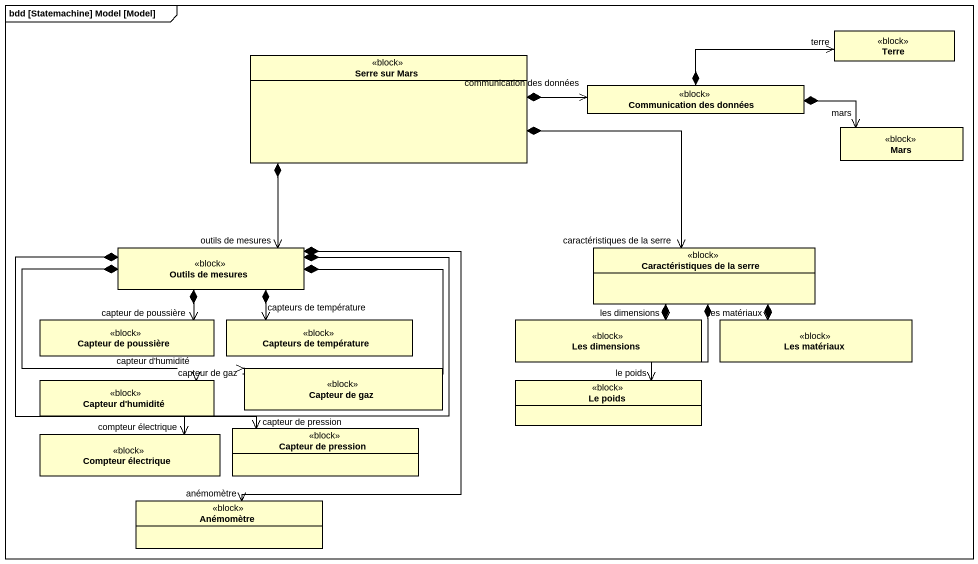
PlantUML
@startuml
mainframe bdd [Statemachine] Model [Model]
hide circle
hide empty members
class Terre <<block>>
class "Serre sur Mars" as Serre_sur_Mars <<block>>
class "Communication des données" as Communication_des_données <<block>>
class Mars <<block>>
class "Outils de mesures" as Outils_de_mesures <<block>>
class "Caractéristiques de la serre" as Caractéristiques_de_la_serre <<block>>
class "Capteur de poussière" as Capteur_de_poussière <<block>>
class "Capteurs de température" as Capteurs_de_température <<block>>
class "Les dimensions" as Les_dimensions <<block>>
class "Les matériaux" as Les_matériaux <<block>>
class "Capteur d'humidité" as Capteur_d_humidité <<block>>
class "Capteur de gaz" as Capteur_de_gaz <<block>>
class "Le poids" as Le_poids <<block>>
class "Compteur électrique" as Compteur_électrique <<block>>
class "Capteur de pression" as Capteur_de_pression <<block>>
class Anémomètre <<block>>
Serre_sur_Mars *-right-> "communication des données" Communication_des_données
Serre_sur_Mars *--> "outils de mesures" Outils_de_mesures
Serre_sur_Mars *-right-> "caractéristiques de la serre" Caractéristiques_de_la_serre
Communication_des_données *-right-> "terre" Terre
Communication_des_données *-right-> "mars" Mars
Outils_de_mesures *--> "capteur de poussière" Capteur_de_poussière
Outils_de_mesures *--> "capteurs de température" Capteurs_de_température
Outils_de_mesures *--> "capteur d'humidité" Capteur_d_humidité
Outils_de_mesures *--> "capteur de gaz" Capteur_de_gaz
Outils_de_mesures *--> "compteur électrique" Compteur_électrique
Outils_de_mesures *--> "capteur de pression" Capteur_de_pression
Outils_de_mesures *--> "anémomètre" Anémomètre
Caractéristiques_de_la_serre *--> "les dimensions" Les_dimensions
Caractéristiques_de_la_serre *-right-> "les matériaux" Les_matériaux
Caractéristiques_de_la_serre *--> "le poids" Le_poids
@enduml
